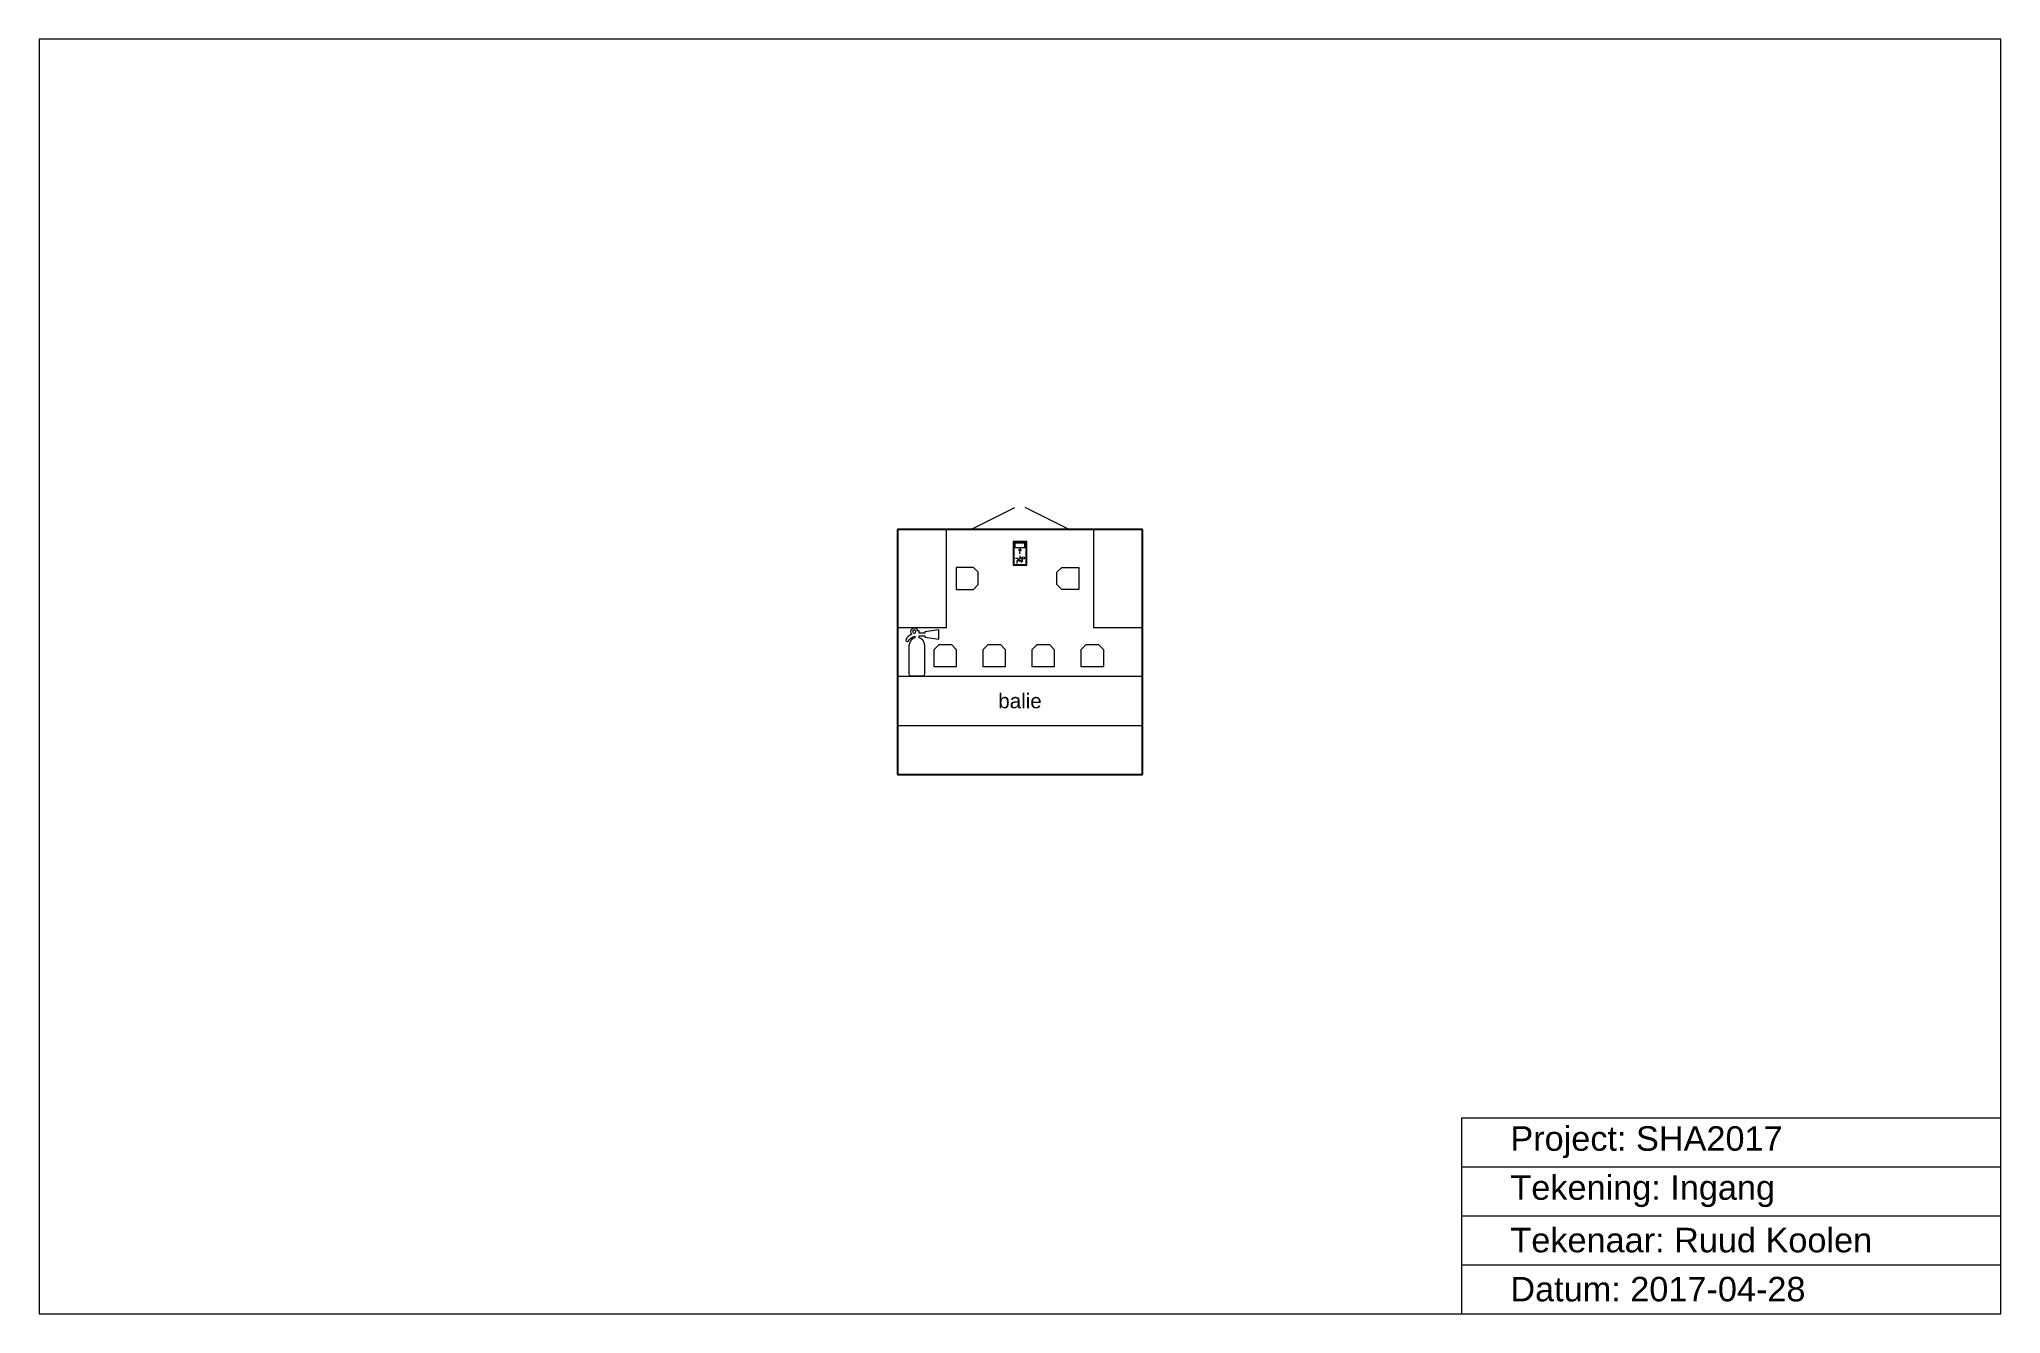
# Model space of a CAD drawing. Header units: metres. Extents: x 0 to 40, y 0 to 26.
import ezdxf

# ---------------------------------------------------------------- set-up
doc = ezdxf.new("R2010")
doc.units = ezdxf.units.M
doc.linetypes.add('ACAD_ISO03W100', pattern=[30, 12, -18])
doc.layers.get('0').update_dxf_attribs({"color": 178, "lineweight": 25, "true_color": 0x000000})
for name, color, linetype, lineweight, true_color in [('Interior', 6, 'Continuous', 0, 0xff00ff), ('Meta', 178, 'Continuous', 0, 0x000000), ('Symbols', 5, 'Continuous', 0, 0x0000ff), ('Tent', 178, 'Continuous', 0, 0x000000)]:
    doc.layers.add(name, color=color, linetype=linetype, lineweight=lineweight, true_color=true_color)
doc.styles.add('textstyle11', font='')
doc.styles.add('textstyle12', font='')
doc.styles.add('textstyle13', font='')
doc.styles.add('textstyle14', font='')
doc.styles.add('textstyle15', font='')
doc.styles.get('textstyle11').set_extended_font_data('Liberation Sans')
doc.styles.get('textstyle12').set_extended_font_data('Liberation Sans')
doc.styles.get('textstyle13').set_extended_font_data('Liberation Sans')
doc.styles.get('textstyle14').set_extended_font_data('Liberation Sans')
doc.styles.get('textstyle15').set_extended_font_data('Liberation Sans')

msp = doc.modelspace()

# ---------------------------------------------------------------- linework, layer by layer
for p, q in [((22.5, 16), (17.5, 16)), ((17.5, 16), (17.5, 11)), ((22.5, 11), (22.5, 16))]:
    msp.add_line(p, q)
at = {"linetype": 'ACAD_ISO03W100', "ltscale": 10}
msp.add_line((17.5, 11), (22.5, 11), dxfattribs=at)
at = {"layer": 'Interior'}
for p, q in [((22.5, 13), (17.5, 13)), ((17.5, 12), (22.5, 12))]:
    msp.add_line(p, q, dxfattribs=at)
at = {"layer": 'Interior', "flags": 128}
for points in [[(18.5, 16), (17.5, 16), (17.5, 14), (18.5, 14)], [(22.5, 16), (21.5, 16), (21.5, 14), (22.5, 14)], [(19.05, 14.775), (19.15, 14.875), (19.15, 15.125), (19.05, 15.225), (18.7, 15.225), (18.7, 14.775)], [(20.85, 14.775), (20.75, 14.875), (20.75, 15.125), (20.85, 15.225), (21.2, 15.225), (21.2, 14.775)], [(18.25, 13.55), (18.35, 13.65), (18.6, 13.65), (18.7, 13.55), (18.7, 13.2), (18.25, 13.2)], [(19.25, 13.55), (19.35, 13.65), (19.6, 13.65), (19.7, 13.55), (19.7, 13.2), (19.25, 13.2)], [(20.25, 13.55), (20.35, 13.65), (20.6, 13.65), (20.7, 13.55), (20.7, 13.2), (20.25, 13.2)], [(21.25, 13.55), (21.35, 13.65), (21.6, 13.65), (21.7, 13.55), (21.7, 13.2), (21.25, 13.2)]]:
    msp.add_lwpolyline(points, close=True, dxfattribs=at)
at = {"layer": 'Meta'}
for p, q in [((0, 26), (0, 0)), ((40, 26), (0, 26)), ((40, 0), (40, 26)), ((29, 4), (40, 4)), ((29, 4), (29, 0)), ((29, 3), (40, 3)), ((29, 2), (40, 2)), ((29, 1), (40, 1)), ((0, 0), (40, 0))]:
    msp.add_line(p, q, dxfattribs=at)
at = {"layer": 'Symbols', "lineweight": 0}
for p, q in [((20.14, 15.755), (19.861, 15.755)), ((19.861, 15.755), (19.861, 15.27)), ((20.126, 15.741), (19.876, 15.741)), ((19.876, 15.741), (19.876, 15.286)), ((20.126, 15.286), (20.126, 15.741)), ((20.14, 15.27), (20.14, 15.755)), ((19.861, 15.27), (20.14, 15.27)), ((19.876, 15.286), (20.126, 15.286)), ((20.126, 15.286), (20.126, 15.286))]:
    msp.add_line(p, q, dxfattribs=at)
at = {"layer": 'Symbols'}
for p, q in [((20.1, 15.72), (19.896, 15.72)), ((19.896, 15.72), (19.896, 15.629)), ((19.896, 15.629), (20.1, 15.629)), ((19.978, 15.569), (20, 15.606)), ((20, 15.606), (20.022, 15.569)), ((20.04, 15.77), (20.04, 15.77)), ((20.1, 15.629), (20.1, 15.72)), ((19.955, 15.409), (19.909, 15.409)), ((19.934, 15.358), (19.934, 15.305)), ((19.984, 15.358), (19.934, 15.358)), ((19.98, 15.369), (19.955, 15.409)), ((20.025, 15.421), (19.97, 15.38)), ((19.97, 15.38), (19.99, 15.351)), ((20.022, 15.569), (19.978, 15.569)), ((19.99, 15.351), (20.049, 15.395)), ((20, 15.5), (20, 15.583)), ((20.002, 15.418), (20.002, 15.463)), ((20.041, 15.418), (20.002, 15.418)), ((20.016, 15.331), (20.048, 15.355)), ((20.022, 15.569), (20.022, 15.569)), ((20.049, 15.395), (20.025, 15.421)), ((20.048, 15.4), (20.041, 15.418)), ((20.048, 15.355), (20.048, 15.4)), ((20.049, 15.395), (20.049, 15.395)), ((17.843, 13.883), (17.843, 13.883)), ((17.854, 13.821), (17.854, 13.787)), ((17.854, 13.787), (17.854, 13.787)), ((17.946, 13.929), (17.913, 13.929)), ((17.946, 13.887), (17.946, 13.929)), ((18.062, 13.887), (17.946, 13.887)), ((17.946, 13.787), (17.946, 13.828)), ((17.946, 13.828), (18.062, 13.828)), ((18.348, 13.955), (18.062, 13.914)), ((18.062, 13.914), (18.062, 13.887)), ((18.062, 13.828), (18.062, 13.803)), ((18.062, 13.803), (18.348, 13.76)), ((18.062, 13.051), (18.062, 13.63)), ((18.348, 13.76), (18.348, 13.955)), ((17.771, 13.013), (18.026, 13.013))]:
    msp.add_line(p, q, dxfattribs=at)
at = {"layer": 'Symbols', "flags": 128}
msp.add_lwpolyline([(17.736, 13.63), (17.736, 13.051)], dxfattribs=at)
at = {"layer": 'Symbols'}
msp.add_circle((20.067, 15.42), 0.0232, dxfattribs=at)
for start, end in [(90.001, 179.9955), (180.0072, 269.9997), (0.0013, 89.9932), (270.0061, 359.996)]:
    msp.add_arc((17.843, 13.916), 0.033, start, end, dxfattribs=at)
for points in [[(17.677, 13.757), (17.661, 13.724), (17.706, 13.697), (17.729, 13.729)], [(17.793, 13.863), (17.748, 13.847), (17.689, 13.791), (17.677, 13.757)], [(17.729, 13.729), (17.752, 13.762), (17.778, 13.802), (17.854, 13.821)], [(17.854, 13.787), (17.823, 13.781), (17.736, 13.73), (17.736, 13.63)], [(17.844, 13.989), (17.805, 13.989), (17.769, 13.958), (17.769, 13.912)], [(17.769, 13.912), (17.769, 13.89), (17.782, 13.87), (17.793, 13.863)], [(17.913, 13.929), (17.913, 13.955), (17.884, 13.989), (17.844, 13.989)], [(18.062, 13.63), (18.062, 13.73), (17.978, 13.781), (17.946, 13.787)], [(17.736, 13.051), (17.736, 13.037), (17.742, 13.013), (17.771, 13.013)], [(18.026, 13.013), (18.055, 13.013), (18.062, 13.037), (18.062, 13.051)]]:
    msp.add_open_spline(points, degree=3, dxfattribs=at)
at = {"layer": 'Tent'}
for p, q in [((19, 16), (19.894, 16.447)), ((21, 16), (20.106, 16.447))]:
    msp.add_line(p, q, dxfattribs=at)

# ---------------------------------------------------------------- texts
at = {"insert": (20, 12.5), "char_height": 0.3, "attachment_point": 5, "style": 'textstyle15'}
msp.add_mtext('balie', dxfattribs=at)
at = {"layer": 'Meta', "char_height": 0.5, "attachment_point": 4}
for s, insert, style in [('Project: SHA2017', (30, 3.5), 'textstyle11'), ('Tekening: Ingang', (30, 2.5), 'textstyle12'), ('Tekenaar: Ruud Koolen', (30, 1.5), 'textstyle13'), ('Datum: 2017-04-28', (30, 0.5), 'textstyle14')]:
    msp.add_mtext(s, dxfattribs=dict(at, insert=insert, style=style))

doc.saveas('drawing.dxf')
